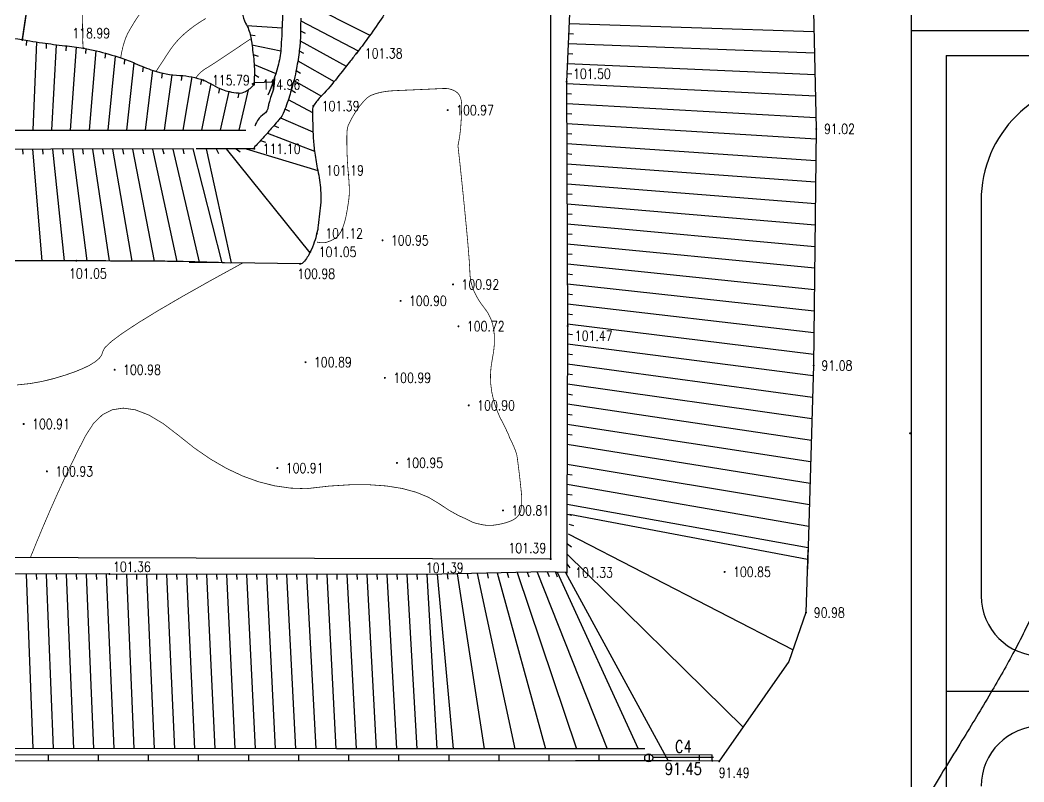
# Model space of a CAD drawing. Extents: x 532522 to 2902776, y -101917278 to 111238625.
# Drawn here: x 1194130 to 1294345, y 2687381 to 2763470 of the extents above; entities that cross this region are included whole.
import ezdxf
from ezdxf.enums import TextEntityAlignment as Align

# ---------------------------------------------------------------- set-up
doc = ezdxf.new("R2010")
doc.units = 0
doc.header["$LTSCALE"] = 1000
doc.header["$MEASUREMENT"] = 0
doc.header["$PDMODE"] = 33
doc.header["$PDSIZE"] = 0.125
doc.layers.get('0').update_dxf_attribs({"linetype": 'CONTINUOUS'})
for name, color, linetype in [('-5', 7, 'CONTINUOUS'), ('Õ÷μØºìÏß', 20, 'CONTINUOUS'), ('新地形图', 7, 'CONTINUOUS')]:
    doc.layers.add(name, color=color, linetype=linetype)
doc.styles.add('HZ', font='rs', dxfattribs={"width": 0.8, "bigfont": 'hztxt'})
doc.linetypes.add('10421', pattern='A,2,[150,AAA.SHX,S=1,R=0,X=0,Y=1],1e-11', length=2)
doc.linetypes.add('X4', pattern='A,0,-1e-09,[149,symbolx.shx,S=0.15,R=0,X=0,Y=0],-1.6', length=1.6)

# ---------------------------------------------------------------- blocks, each defined once
blk = doc.blocks.new('GC200')
at = {"linetype": 'Continuous', "const_width": 0.2, "flags": 128}
blk.add_lwpolyline([(-0.1, 0, 1), (0.1, 0, 1)], format="xyb", close=True, dxfattribs=at)
blk = doc.blocks.new('GC117')
blk.add_circle((0, 0), 0.8)
blk.add_point((0, 0))
blk = doc.blocks.new('A$C22E77CCE')
at = {"layer": '新地形图', "color": 53, "linetype": 'Continuous'}
for p, q in [((350257, 139603), (357069, 136161)), ((350159, 137605), (355914, 134601)), ((376948, 137333), (401402, 136547)), ((344789, 137144), (348298, 136919)), ((350153, 136605), (350594, 136369)), ((376906, 136334), (377406, 136316)), ((322782, 135656), (322765, 135156)), ((323770, 135500), (323417, 126672)), ((324759, 135355), (324736, 134855)), ((345129, 136207), (345624, 136136)), ((350115, 135606), (354715, 133074)), ((376864, 135335), (401450, 134400)), ((325751, 135223), (325288, 126672)), ((326744, 135104), (326713, 134605)), ((327736, 134979), (327159, 126672)), ((328725, 134831), (328686, 134332)), ((329703, 134623), (329030, 126672)), ((330668, 134364), (330623, 133866)), ((345292, 135220), (348169, 134611)), ((350018, 134611), (350454, 134366)), ((376822, 134336), (377322, 134315)), ((331629, 134086), (330901, 126672)), ((332582, 133784), (332530, 133287)), ((333512, 133416), (332772, 126672)), ((345418, 134228), (345898, 134087)), ((349878, 133621), (353510, 131553)), ((376781, 133336), (401499, 132252)), ((334429, 133018), (334373, 132522)), ((335365, 132666), (334643, 126672)), ((336324, 132385), (336259, 131889)), ((345519, 133234), (347678, 132356)), ((349706, 132636), (350140, 132387)), ((376739, 132337), (377238, 132314)), ((337308, 132209), (336514, 126672)), ((338305, 132134), (338228, 131640)), ((339295, 132000), (338385, 126672)), ((340259, 131737), (340168, 131245)), ((341174, 131336), (340256, 126672)), ((345524, 131461), (347521, 131508)), ((345535, 132234), (345973, 131993)), ((349483, 131661), (352229, 130095)), ((376705, 131338), (401548, 130105)), ((342055, 130865), (341955, 130375)), ((343000, 130543), (342127, 126672)), ((343989, 130395), (343868, 129910)), ((344917, 130707), (343998, 126672)), ((349219, 130697), (349655, 130452)), ((376710, 130338), (377209, 130312)), ((348926, 129740), (351339, 128458)), ((376714, 129338), (401596, 127957)), ((348587, 128800), (349039, 128586)), ((376718, 128338), (377218, 128309)), ((348146, 127907), (351387, 126518)), ((376723, 127338), (401612, 125809)), ((346831, 126400), (351536, 124583)), ((347492, 127151), (347955, 126963)), ((376727, 126338), (377226, 126306)), ((346162, 125657), (346631, 125484)), ((376732, 125338), (401588, 123661)), ((322380, 124774), (322416, 124275)), ((323380, 124776), (324307, 113639)), ((324380, 124778), (324427, 124280)), ((325380, 124780), (326554, 113641)), ((326380, 124782), (326438, 124285)), ((327380, 124784), (328800, 113632)), ((328380, 124786), (328449, 124291)), ((329380, 124788), (331047, 113619)), ((330380, 124790), (330459, 124296)), ((331380, 124792), (333293, 113606)), ((332380, 124794), (332470, 124302)), ((333380, 124796), (335540, 113593)), ((334380, 124798), (334480, 124308)), ((335380, 124800), (337786, 113570)), ((336380, 124802), (336490, 124314)), ((337380, 124804), (340032, 113512)), ((338380, 124806), (338499, 124321)), ((339380, 124808), (342278, 113443)), ((340721, 124811), (343232, 113428)), ((341721, 124813), (341945, 124366)), ((342721, 124815), (351075, 114436)), ((343721, 124817), (344120, 124515)), ((344721, 124819), (351867, 122661)), ((376736, 124338), (377235, 124303)), ((376741, 123338), (401565, 121513)), ((376745, 122338), (377244, 122300)), ((376749, 121338), (401542, 119365)), ((376754, 120338), (377252, 120297)), ((376758, 119338), (401519, 117217)), ((376763, 118338), (377261, 118294)), ((376767, 117338), (401496, 115069)), ((376772, 116338), (377269, 116291)), ((376776, 115338), (401473, 112921)), ((376780, 114338), (377278, 114288)), ((376785, 113338), (401449, 110773)), ((376789, 112338), (377286, 112285)), ((376794, 111338), (401426, 108625)), ((376798, 110338), (377295, 110282)), ((376803, 109338), (401403, 106477)), ((376807, 108338), (377303, 108279)), ((376811, 107338), (401380, 104329)), ((376810, 106338), (377306, 106276)), ((376806, 105338), (401337, 102181)), ((376803, 104338), (377298, 104273)), ((376799, 103338), (401270, 100034)), ((376796, 102338), (377291, 102270)), ((376792, 101338), (401204, 97887)), ((376789, 100338), (377284, 100267)), ((376785, 99338), (401138, 95740)), ((376782, 98338), (377276, 98264)), ((376778, 97338), (401071, 93593)), ((376775, 96338), (377269, 96261)), ((376771, 95338), (401005, 91446)), ((376764, 93338), (400939, 89299)), ((376761, 92338), (377254, 92254)), ((376757, 91338), (400872, 87151)), ((376754, 90338), (377246, 90251)), ((376750, 89338), (400806, 85004)), ((376747, 88338), (377239, 88248)), ((377001, 88350), (400770, 83829)), ((376927, 87352), (377400, 87190)), ((376853, 86355), (399317, 74799)), ((376779, 85358), (377185, 85066)), ((376733, 84360), (394321, 67063)), ((376729, 83360), (377029, 82959)), ((322756, 82328), (323432, 64917)), ((323756, 82326), (323776, 81826)), ((324756, 82323), (325448, 64917)), ((325756, 82321), (325776, 81821)), ((326756, 82319), (327465, 64916)), ((327756, 82316), (327777, 81817)), ((328756, 82314), (329481, 64916)), ((329756, 82312), (329777, 81812)), ((330756, 82309), (331497, 64915)), ((331756, 82309), (331778, 81809)), ((332756, 82309), (333513, 64915)), ((333756, 82309), (333778, 81809)), ((334756, 82309), (335530, 64914)), ((335756, 82309), (335779, 81809)), ((336756, 82309), (337546, 64913)), ((337756, 82309), (337779, 81809)), ((338756, 82309), (339562, 64913)), ((339756, 82309), (339780, 81809)), ((340756, 82309), (341579, 64912)), ((341756, 82309), (341780, 81809)), ((342756, 82309), (343595, 64912)), ((343756, 82309), (343780, 81809)), ((344756, 82309), (345611, 64911)), ((345756, 82309), (345781, 81809)), ((346756, 82309), (347627, 64911)), ((347756, 82309), (347781, 81809)), ((348756, 82309), (349644, 64910)), ((349756, 82309), (349782, 81809)), ((350756, 82309), (351660, 64909)), ((351756, 82309), (351782, 81809)), ((352756, 82309), (353676, 64909)), ((353756, 82309), (353783, 81809)), ((354756, 82309), (355692, 64908)), ((355756, 82309), (355783, 81809)), ((356756, 82309), (357709, 64908)), ((357756, 82309), (357784, 81809)), ((358756, 82309), (359725, 64907)), ((359756, 82309), (359784, 81809)), ((360756, 82309), (361741, 64907)), ((361756, 82309), (361785, 81809)), ((362756, 82309), (363757, 64906)), ((363773, 82331), (365384, 64906)), ((364773, 82353), (364834, 81856)), ((365773, 82375), (368461, 64905)), ((366772, 82397), (366863, 81905)), ((367772, 82419), (371538, 64904)), ((368772, 82441), (368891, 81955)), ((369772, 82463), (374615, 64903)), ((370771, 82485), (370918, 82007)), ((371771, 82507), (377692, 64902)), ((372771, 82529), (372943, 82060)), ((373771, 82551), (380769, 64901)), ((374770, 82563), (374967, 82103)), ((375590, 82535), (375756, 82064)), ((375770, 82529), (383846, 64901)), ((376590, 82501), (386848, 63700)), ((324968, 63717), (324969, 64317)), ((329968, 63715), (329969, 64315)), ((334968, 63714), (334969, 64314)), ((339968, 63713), (339969, 64313)), ((344968, 63711), (344969, 64311)), ((349968, 63710), (349969, 64310)), ((354968, 63709), (354969, 64309)), ((359968, 63707), (359969, 64307)), ((364968, 63706), (364969, 64306)), ((369968, 63704), (369969, 64304)), ((374968, 63703), (374969, 64303)), ((379968, 63702), (379969, 64302)), ((384968, 63700), (384969, 64300)), ((389968, 63699), (389969, 64299)), ((391249, 63699), (391250, 64299)), ((391359, 64016, 91449), (385359, 64016, 91449))]:
    blk.add_line(p, q, dxfattribs=at)
at = {"layer": '新地形图', "color": 53, "linetype": 'Continuous', "flags": 128}
for points, format in [([(340678, 162382, -0.0366772), (342052, 161023, -0.0559445), (342774, 159980, -0.0146266), (343704, 158125, -0.0348254), (344016, 157310, -0.0375842), (344375, 155717, -0.0510621), (344427, 154515, -0.0285327), (344291, 153333, -0.0183173), (343907, 151523, -0.0606257), (343349, 150070, 0.1312076), (343185, 149360, 0.0368185), (343303, 148272, -0.0207507), (343573, 146351, -0.0000808), (343744, 144616, -0.0000873), (343902, 143011, -0.0024798), (344162, 140209, 0.0038203), (344336, 138392, 0.1054193), (344666, 137372, -0.0807479), (345159, 136071, -0.0163094), (345246, 135560, -0.0047402), (345470, 133793, -0.0259456), (345534, 132812, -0.0161602), (345503, 131235)], "xyb"), ([(350166, 137871, 0.0094614), (350153, 136810, -0.0128143), (350138, 136027, -0.0195777), (350023, 134657, -0.0146189), (349744, 132837, -0.0176264), (349498, 131718, -0.0118566), (349034, 130079, -0.0248851), (348408, 128359, -0.0745278), (348088, 127834, -0.0057195), (347955, 127679, -0.0007942), (346984, 126574, -0.0033589), (346369, 125885, -0.0023723), (345486, 124920)], "xyb"), ([(338175, 148890, 75, 75, -0.0206288), (337793, 147676, 75, 75, -0.0344898), (337486, 146979, 75, 75, -0.0051426), (336899, 145888, 75, 75, -0.0100685), (336582, 145341, 75, 75, -0.0307385), (335588, 143908, 75, 75, -0.0838852), (335112, 143476, 75, 75, -0.0134436), (334578, 143155, 75, 75, -0.0033158), (332369, 141926, 75, 75, -0.0032245), (331491, 141452, 75, 75, 0.002929), (330525, 140931, 75, 75, 0.0724088), (328744, 139592, 75, 75, 0.1848152), (328382, 138771, 75, 75, 0.0126289), (328369, 138266, 75, 75, 0.0036948), (328382, 136541, 75, 75, 0.0038029), (328398, 135809, 75, 75, 0.0031511), (328430, 134926, 75, 75, 0)], "xyseb"), ([(340231, 145189, 75, 75, -0.0516766), (340168, 143815, 75, 75, -0.0764834), (339891, 142924, 75, 75, -0.0244067), (339214, 141696, 75, 75, -0.0438243), (338747, 141068, 75, 75, -0.0431221), (337965, 140328, 75, 75, -0.0356251), (336890, 139593, 75, 75, -0.1352556), (335555, 139238, 75, 75, 0.1959704), (334651, 138879, 75, 75, 0.02521), (334224, 138425, 75, 75, 0.0249946), (333842, 137927, 75, 75, 0.0132301), (333650, 137633, 75, 75, 0.0042128), (333080, 136690, 75, 75, 0.0567036), (332571, 135556, 75, 75, 0.0408402), (332183, 133879, 75, 75, 0)], "xyseb"), ([(314836, 136521, -0.0096408), (318148, 136312, -0.0177141), (319941, 136100, -0.0012973), (323111, 135603, 0.0032602), (324373, 135410, 0.0080118), (326619, 135119, -0.0096922), (328474, 134872, -0.025227), (329765, 134607, -0.0130134), (332218, 133905, -0.0310446), (333648, 133355, 0.0246243), (335441, 132640, 0.0730002), (338084, 132146, -0.0809078), (340463, 131663, -0.0448604), (341378, 131219, 0.0421852), (342348, 130742, 0.0404403), (343038, 130535, 0.0312201), (343960, 130397, 0.1468052), (344644, 130540, 0.0916797), (345503, 131235)], "xyb"), ([(365860, 125123, 75, 75, 0.0148439), (366037, 126134, 75, 75, 0.0161965), (366141, 127069, 75, 75, 0.0196365), (366225, 129207, 75, 75, 0.0651138), (366141, 129849, 75, 75, 0.1950765), (365603, 130563, 75, 75, 0.147014), (364472, 130849, 75, 75, 0.0007891), (363261, 130794, 75, 75, -0.0007723), (362024, 130738, 75, 75, -0.0002409), (360641, 130678, 75, 75, 0.0002833), (359465, 130627, 75, 75, 0.0383234), (358200, 130474, 75, 75, 0.0487364), (357240, 130182, 75, 75, 0.0985608), (356694, 129818, 75, 75, 0.0456075), (355794, 128737, 75, 75, 0.0402236), (354970, 127309, 75, 75, 0.0944131), (354792, 126625, 75, 75, 0.0165353), (354765, 125806, 75, 75, 0.008933), (354792, 124290, 75, 75, 0.0152253), (354936, 122119, 75, 75, -0.0220901), (355015, 120621, 75, 75, -0.0345344), (354963, 119767, 75, 75, -0.0171064), (354681, 118064, 75, 75, -0.0402226), (354374, 116990, 75, 75, -0.0568663), (354014, 116285, 75, 75, -0.1049252), (353607, 115887, 75, 75, -0.0658866), (352790, 115507, 75, 75, -0.0759493), (352359, 115441, 75, 75, -0.0575499), (351788, 115507, 75, 75, 0)], "xyseb"), ([(339466, 124809), (325202, 124780), (311440, 124752), (292157, 124712), (279795, 124687), (274921, 124677), (272127, 124672, 0.0608713), (271172, 124553, 0.1317631), (270778, 124334, 0.2603057), (270650, 123909, -0.1581353), (270582, 123210, -0.0287432), (270286, 122624, -0.0452237), (270044, 122282, -0.0781074), (269733, 122016, -0.0527713), (269188, 121754, -0.1177099), (268746, 121706, -0.0860523), (268169, 121884)], "xyb"), ([(371052, 95887, 75, 75, -0.0310858), (371608, 94658, 75, 75, -0.0587913), (371782, 93965, 75, 75, -0.0009444), (371962, 92549, 75, 75, -0.0029), (372017, 92088, 75, 75, -0.0015086), (372090, 91424, 75, 75, -0.0010225), (372193, 90445, 75, 75, -0.034319), (372225, 89504, 75, 75, -0.0421473), (372134, 88743, 75, 75, -0.1106697), (371897, 88216, 75, 75, -0.1025192), (371429, 87805, 75, 75, -0.0345231), (371039, 87616, 75, 75, -0.0290063), (370549, 87453, 75, 75, -0.032961), (369519, 87246, 75, 75, -0.0472741), (368787, 87218, 75, 75, -0.0329058), (368336, 87273, 75, 75, -0.0186654), (367554, 87453, 75, 75, -0.0426069), (367237, 87568, 75, 75, -0.0255358), (366738, 87830, 75, 75, 0)], "xyseb")]:
    blk.add_lwpolyline(points, format=format, dxfattribs=at)
at = {"layer": '新地形图', "color": 53, "linetype": 'X4', "flags": 128}
for points in [[(346317, 163019, 0.0353375), (348019, 161084, 0.0510743), (349411, 159966, 0.0271199), (351073, 159013, -0.0353533), (352336, 158261, -0.0557331), (353938, 156859, -0.2662757), (354042, 156394, -0.0316335), (353863, 155924, -0.0108777), (353230, 154608, -0.0153266), (352159, 152654, 0.0585907), (351923, 152118, 0.0007575), (351714, 151434, 0.0001486), (350656, 147944), (349457, 143985, 0.0000559), (349012, 142515, 0.0001076), (348781, 141752, 0.0421178), (348701, 141372, 0.0062829), (348409, 138790, 0.0164673), (348317, 137418, -0.0085666), (348182, 134778, -0.051321), (347885, 133056, -0.0294515), (346893, 130182)], [(363144, 152853, 0.0403275), (361660, 151157, 0.0557733), (360840, 149746, 0.020637), (359837, 147192, 0.0781189), (359709, 146475, 0.0568601), (359817, 145309, -0.0525876), (359944, 144051, -0.015941), (359903, 142907, -0.0181566), (359799, 141908, -0.0577527), (359245, 139790, -0.0557183), (358193, 137781, -0.0076883), (356837, 135838, -0.0098049), (355721, 134353, -0.0010965), (355023, 133463, -0.0005496), (353623, 131693, -0.0252016), (352107, 129968, 0.0522495), (351420, 129096, 0.1415187), (351338, 128811, 0.0138315), (351420, 125840, 0.0210449), (351561, 124402, 0.0172893), (351865, 122671)], [(347530, 131921, -0.0262395), (347492, 131106, -0.0491004), (347406, 130678, -0.0114727), (347161, 129936, 0.0169742), (347001, 129434, 0.0274727), (346918, 129063, -0.0325088), (346845, 128750, -0.1756308), (346535, 128334, 0.0974934), (345881, 127692, 0.0342092), (345740, 127454, 0.0224764), (345569, 127070)], [(351865, 122671, -0.0269341), (352152, 120701, -0.0439882), (352156, 119480, -0.0092976), (351915, 117172, -0.0265685), (351773, 116372, -0.0282197), (351520, 115508, -0.0238318), (351116, 114523, -0.0679067), (350455, 113496, -0.222669), (350100, 113336), (345594, 113396), (339032, 113485)], [(343124, 113415, 0.00219), (338435, 113555, 0.0049339), (336353, 113588, 0.0000359), (328832, 113632, 0.0002507), (327755, 113638, 0.0024714), (323727, 113637, -0.0026943), (320032, 113638, -0.0432377), (316858, 113930, 0.0322783), (312619, 114416, 0.0241852), (308805, 114419, -0.0231712), (304824, 114416, -0.0198793), (300894, 114751, 0.0159346), (295995, 115208, 0.0152803), (288980, 115422, 0.0206337), (283786, 115208, 0.0306649), (278356, 114421, -0.0345279), (273527, 113760, -0.0001457), (272074, 113662, -0.000108), (270114, 113532, -0.0007363), (268349, 113418, -0.0700323), (268330, 113420, -0.2883572), (268228, 113520, 0.0309473), (267872, 114701, 0.0009656), (267285, 116274, -0.0007423), (266521, 118319, -0.0158716), (266283, 119030, -0.0064905), (265777, 120793)]]:
    blk.add_lwpolyline(points, format="xyb", dxfattribs=at)
at = {"layer": '新地形图', "color": 53, "linetype": '10421'}
blk.add_lwpolyline([(375116, 83857), (375119, 114949), (375121, 152023)], dxfattribs=at)
at = {"layer": '新地形图', "color": 53, "linetype": 'Continuous', "flags": 128}
for points in [[(411090, 144579), (411090, 70670)], [(377148, 142123), (376704, 131514), (376812, 107124), (376743, 87338)], [(411090, 136635), (411090, 1137)], [(411090, 136635), (477860, 136635)], [(414590, 134135), (493360, 134135), (689620, 134135)], [(414590, 134135), (414590, 1188)], [(345535, 124821), (343290, 124816), (339721, 124809)], [(418090, 119635), (418090, 80170)], [(376740, 87312), (376734, 84762), (376726, 82497), (374591, 82569)], [(376726, 82497), (374591, 82569), (362773, 82309)], [(414590, 70670), (493360, 70670)], [(264969, 64334), (391250, 64299)], [(264968, 63734), (391249, 63699)]]:
    blk.add_lwpolyline(points, dxfattribs=at)
at = {"layer": '新地形图', "color": 53, "linetype": 'Continuous', "const_width": 75, "flags": 128}
for points in [[(335716, 132550), (335785, 132654), (335882, 132803), (336009, 132996), (336166, 133235), (336351, 133518), (336567, 133847), (336811, 134220), (337086, 134638), (337395, 135073), (337744, 135499), (338133, 135914), (338562, 136319), (339032, 136714), (339541, 137098), (340091, 137473), (340681, 137837)], [(345205, 135829), (345083, 135747), (344920, 135637), (344717, 135500), (344473, 135336), (344188, 135144), (343862, 134924), (343495, 134677), (343088, 134403), (342677, 134127), (342299, 133875), (341954, 133647), (341643, 133443), (341364, 133263), (341119, 133107), (340907, 132975), (340727, 132867), (340569, 132768), (340418, 132662), (340275, 132548), (340140, 132428), (340012, 132300), (339893, 132165), (339781, 132022), (339677, 131873)], [(321829, 101239), (323111, 101374), (324354, 101591), (325558, 101889), (326669, 102226), (327636, 102563), (328457, 102899), (329134, 103233), (329665, 103567), (330052, 103900), (330294, 104232), (330390, 104563), (330630, 104990), (331299, 105612), (332399, 106427), (333930, 107436), (335890, 108640), (338282, 110037), (341103, 111628), (344355, 113413)]]:
    blk.add_lwpolyline(points, dxfattribs=at)
at = {"layer": '新地形图', "color": 53, "linetype": 'X4', "flags": 128}
for points in [[(401289, 141517), (401622, 126804), (401367, 103178), (400740, 82857)], [(314998, 126693), (317490, 126672), (325029, 126672), (335530, 126672), (344684, 126672)], [(400799, 84772), (400669, 80560), (400605, 78503), (398905, 73616), (391935, 63653), (387192, 63700), (377598, 63702)], [(363822, 64906), (353745, 64909), (307941, 64922), (260464, 64935), (239757, 64904)], [(384516, 64900), (379632, 64902), (372960, 64904), (366288, 64905), (363846, 64906)]]:
    blk.add_lwpolyline(points, dxfattribs=at)
at = {"layer": '新地形图', "color": 53, "linetype": 'Continuous'}
for points, const_width, elevation in [([(322352, 135612), (322528, 136798), (322684, 137831), (322821, 138710), (322938, 139436), (323035, 140008)], 150, 120000), ([(365860, 125123), (365902, 124755), (366068, 123243), (366249, 121519), (366427, 119775), (366583, 118205), (366717, 116808), (366829, 115584), (366918, 114534), (366985, 113657), (367030, 112953), (367053, 112423), (367086, 111980), (367163, 111536), (367283, 111093), (367446, 110650), (367653, 110207), (367904, 109764), (368198, 109321), (368535, 108879), (368861, 108413), (369121, 107899), (369314, 107338), (369442, 106730), (369503, 106074), (369498, 105371), (369427, 104621), (369289, 103823), (369158, 103002), (369104, 102183), (369129, 101364), (369231, 100548), (369411, 99732), (369669, 98918), (370004, 98105), (370418, 97293), (370850, 96414), (371052, 95887)], 75, 101000), ([(323178, 84007), (323753, 85432), (324465, 87143), (325177, 88798), (325888, 90398), (326599, 91942), (327309, 93430), (328018, 94863), (328727, 96239), (329491, 97419), (330368, 98260), (331355, 98763), (332454, 98927), (333665, 98752), (334988, 98239), (336422, 97387), (337968, 96196), (339568, 94924), (341168, 93825), (342765, 92899), (344361, 92148), (345955, 91570), (347547, 91166), (349138, 90936), (350727, 90879)], 75, 101000), ([(350727, 90879), (352987, 91138), (355075, 91270), (356990, 91274), (358733, 91150), (360303, 90899), (361702, 90520), (362927, 90014), (363980, 89380), (364951, 88734), (365927, 88192), (366738, 87830)], 75, 101000)]:
    blk.add_lwpolyline(points, dxfattribs=dict(at, const_width=const_width, elevation=elevation))
at = {"layer": '新地形图', "color": 53, "linetype": 'Continuous', "const_width": 150, "elevation": 115000, "flags": 128}
blk.add_lwpolyline([(345284, 131253), (345479, 131385)], dxfattribs=at)
at = {"layer": '新地形图', "color": 53, "linetype": '10421', "flags": 128}
blk.add_lwpolyline([(245307, 84232), (375116, 83857)], dxfattribs=at)
at = {"layer": '新地形图', "color": 53, "linetype": 'Continuous', "elevation": 101391, "flags": 128}
blk.add_lwpolyline([(362773, 82309), (331063, 82356), (297537, 82387), (267016, 82501), (239757, 82273)], dxfattribs=at)
at = {"layer": '新地形图', "color": 53, "linetype": 'Continuous'}
for centre, radius, start, end in [((430090, 119635), 12000, 90, 180), ((424090, 80170), 6000, 180, 270), ((424090, 61170), 6000, 90, 180)]:
    blk.add_arc(centre, radius, start, end, dxfattribs=at)
for p in [(414590, 134135), (414590, 70670)]:
    blk.add_point(p, dxfattribs=at)
at = {"layer": '新地形图', "color": 53, "linetype": 'Continuous', "xscale": 500, "yscale": 500}
for name, p, zscale in [('GC200', (328474, 134872, 118990), 1000), ('GC200', (355721, 134353, 101376), 1000), ('GC200', (340463, 131663, 115790), 500), ('GC200', (340463, 131663, 115790), 1000), ('GC200', (345503, 131235, 114964), 1000), ('GC200', (345503, 131235, 114964), 1000), ('GC200', (376704, 131514, 101498), 1000), ('GC200', (351420, 129096, 101394), 1000), ('GC200', (364839, 128685, 100971), 1000), ('GC200', (401622, 126804, 91018), 1000), ('GC200', (345535, 124821, 111100), 500), ('GC200', (351865, 122671, 101194), 1000), ('GC200', (351773, 116372, 101124), 1000), ('GC200', (358328, 115675, 100953), 1000), ('GC200', (351116, 114523, 101048), 1000), ('GC200', (327755, 113638, 101052), 1000), ('GC200', (350100, 113336, 100982), 1000), ('GC200', (365370, 111277, 100916), 1000), ('GC200', (360129, 109637, 100900), 1000), ('GC200', (365912, 107100, 100720), 500), ('GC200', (365912, 107100, 100720), 1000), ('GC200', (376812, 107124, 101472), 1000), ('GC200', (350643, 103514, 100891), 1000), ('GC200', (401367, 103178, 91084), 1000), ('GC200', (331590, 102754, 100979), 1000), ('GC200', (358563, 101949, 100994), 1000), ('GC200', (366939, 99198, 100904), 1000), ('GC200', (322506, 97340, 100910), 1000), ('GC200', (411001, 96415, 90791), 1000), ('GC200', (359765, 93457, 100949), 1000), ('GC200', (324821, 92603, 100925), 1000), ('GC200', (347830, 92940, 100906), 1000), ('GC200', (370353, 88704, 100807), 1000), ('GC200', (375116, 83857, 101394), 1000), ('GC200', (331063, 82356, 101362), 1000), ('GC200', (362773, 82309, 101391), 1000), ('GC200', (376726, 82497, 101332), 1000), ('GC200', (392484, 82566, 100850), 500), ('GC200', (400605, 78503, 90977), 1000), ('GC117', (384901, 63998, 91449), 500), ('GC200', (391249, 63699, 91450), 500), ('GC200', (391935, 63653, 91489), 1000)]:
    blk.add_blockref(name, p, dxfattribs=dict(at, zscale=zscale))
at = {"layer": '新地形图', "color": 53, "linetype": 'Continuous', "style": 'HZ', "width": 0.8}
for s, height, p in [('118.99', 1000, (329244, 136365)), ('101.38', 1000, (358446, 134353)), ('101.50', 1000, (379230, 132310)), ('115.79', 1000, (343188, 131663)), ('114.96', 1000, (348228, 131235)), ('114.96', 1000, (348228, 131235)), ('101.39', 1000, (354145, 129096)), ('100.97', 1000, (367564, 128685)), ('91.02', 1000, (403947, 126804)), ('111.10', 1000, (348260, 124821)), ('101.19', 1000, (354590, 122671)), ('101.12', 1000, (354498, 116372)), ('100.95', 1000, (361053, 115675)), ('101.05', 1000, (353841, 114523)), ('101.05', 1000, (328915, 112373)), ('100.98', 1000, (351708, 112343)), ('100.92', 1000, (368095, 111277)), ('100.90', 1000, (362854, 109637)), ('100.72', 1000, (368637, 107100)), ('100.72', 1000, (368637, 107100)), ('101.47', 1000, (379412, 106143)), ('100.98', 1000, (334315, 102754)), ('100.89', 1000, (353368, 103514)), ('91.08', 1000, (403692, 103178)), ('100.99', 1000, (361288, 101949)), ('100.90', 1000, (369664, 99198)), ('100.91', 1000, (325231, 97340)), ('100.91', 1000, (350555, 92940)), ('100.95', 1000, (362490, 93457)), ('100.93', 1000, (327546, 92603)), ('100.81', 1000, (373078, 88704)), ('101.39', 1000, (372782, 84951)), ('101.36', 1000, (333309, 83074)), ('101.39', 1000, (364547, 82976)), ('101.33', 1000, (379451, 82497)), ('100.85', 1000, (395209, 82566)), ('90.98', 1000, (402930, 78503)), ('C4', 1200, (388359, 65116)), ('91.45', 1200, (388359, 62916)), ('91.49', 1000, (393429, 62515))]:
    blk.add_text(s, height=height, dxfattribs=at).set_placement(p, align=Align.MIDDLE)

msp = doc.modelspace()

# ---------------------------------------------------------------- linework, layer by layer
at = {"layer": '-5', "color": 5, "linetype": 'Continuous'}
msp.add_spline([(1335826, 2647942), (1334966, 2652839), (1334277, 2657211), (1333650, 2661956), (1333275, 2666060), (1333086, 2669443), (1332978, 2673883), (1333027, 2678563), (1333283, 2683333), (1333674, 2687167), (1334394, 2691979), (1335251, 2696541), (1337134, 2704570), (1338482, 2710509), (1339068, 2715783), (1338810, 2721919), (1338029, 2726822), (1337468, 2730338), (1337607, 2734100), (1338862, 2737355), (1340341, 2739864), (1341730, 2742403), (1341550, 2744119), (1339737, 2746382), (1337612, 2748060), (1334757, 2749483), (1331719, 2750586), (1327418, 2751748), (1323211, 2752512), (1318956, 2752764), (1314357, 2752369), (1310786, 2751306), (1307766, 2749311), (1305272, 2746351), (1303592, 2743234), (1301855, 2738778), (1300427, 2733615), (1299447, 2724350), (1298705, 2718638), (1298069, 2714478), (1297311, 2710491), (1295715, 2705397), (1293531, 2700723), (1291185, 2696535), (1288364, 2691840), (1285079, 2686441), (1281791, 2680425), (1279112, 2674495), (1277726, 2669883), (1276731, 2663021), (1276422, 2657142), (1276319, 2651703), (1276356, 2645230), (1276484, 2638591), (1276650, 2631673), (1276612, 2624354), (1276391, 2616878), (1276020, 2608144), (1275272, 2595241), (1274671, 2588562), (1273343, 2581525), (1271638, 2575093), (1270313, 2569991), (1269116, 2564453), (1268154, 2558628), (1267201, 2552131), (1266394, 2546404), (1265608, 2539832), (1264969, 2532425), (1264662, 2526592), (1264598, 2520679), (1264351, 2514804), (1263198, 2508418), (1261624, 2502564), (1259694, 2497356), (1256706, 2492384), (1253703, 2489492), (1249669, 2486683), (1243597, 2484007), (1237013, 2482256), (1230378, 2481585), (1224889, 2482306), (1220098, 2483923), (1215287, 2486281), (1210708, 2488968), (1206290, 2491154), (1200729, 2492431), (1195153, 2492653), (1188996, 2492157), (1183497, 2491619), (1178440, 2492014), (1174330, 2493205), (1171146, 2495248), (1168764, 2498859), (1166968, 2503392), (1164937, 2508406), (1163016, 2512210), (1160085, 2516542), (1156759, 2520997), (1153108, 2526210), (1150131, 2531953), (1148018, 2537350), (1146145, 2543503), (1144374, 2550869), (1143241, 2557089), (1142853, 2561949), (1142348, 2566681), (1141719, 2571739), (1140894, 2577783), (1138791, 2581245), (1136182, 2586109), (1133936, 2589058), (1130302, 2591325), (1125481, 2592828), (1119752, 2592703), (1112745, 2591245), (1107223, 2589478), (1102254, 2587342), (1097450, 2584590), (1091011, 2579494), (1087690, 2575233), (1084107, 2571042), (1081536, 2567180), (1079412, 2562441), (1078208, 2557213), (1077565, 2552350), (1077413, 2545806), (1077972, 2537624), (1078485, 2530230), (1078778, 2523329), (1078764, 2518027), (1077841, 2511805), (1074765, 2506086), (1072268, 2503519), (1068289, 2500375), (1064858, 2497816), (1060709, 2494891), (1054421, 2490999), (1050313, 2489062), (1045961, 2488486), (1041578, 2489208), (1036968, 2489979), (1031528, 2489865), (1024940, 2489266), (1018960, 2488418), (1012791, 2487165), (1008512, 2485667), (1004901, 2483703), (1001383, 2481545), (998130, 2479552), (993880, 2477101), (990720, 2475760), (987162, 2474890), (983081, 2474783), (980031, 2475396), (977101, 2476617), (973807, 2478725), (967422, 2483540), (962219, 2487605), (958533, 2490463), (953710, 2494061), (947905, 2497468), (942209, 2500317), (937475, 2502511), (932404, 2504739), (926763, 2507382), (922491, 2509684), (916897, 2513246), (912992, 2516159), (909015, 2519459), (905567, 2522275), (901784, 2525171), (898162, 2527537), (894182, 2529686), (889513, 2531305), (884044, 2532320), (879946, 2532670)], degree=3, dxfattribs=at)

# ---------------------------------------------------------------- block references
at = {"layer": 'Õ÷μØºìÏß', "color": 1, "linetype": 'Continuous'}
msp.add_blockref('A$C22E77CCE', (871984, 2625789), dxfattribs=at)

doc.saveas('drawing.dxf')
